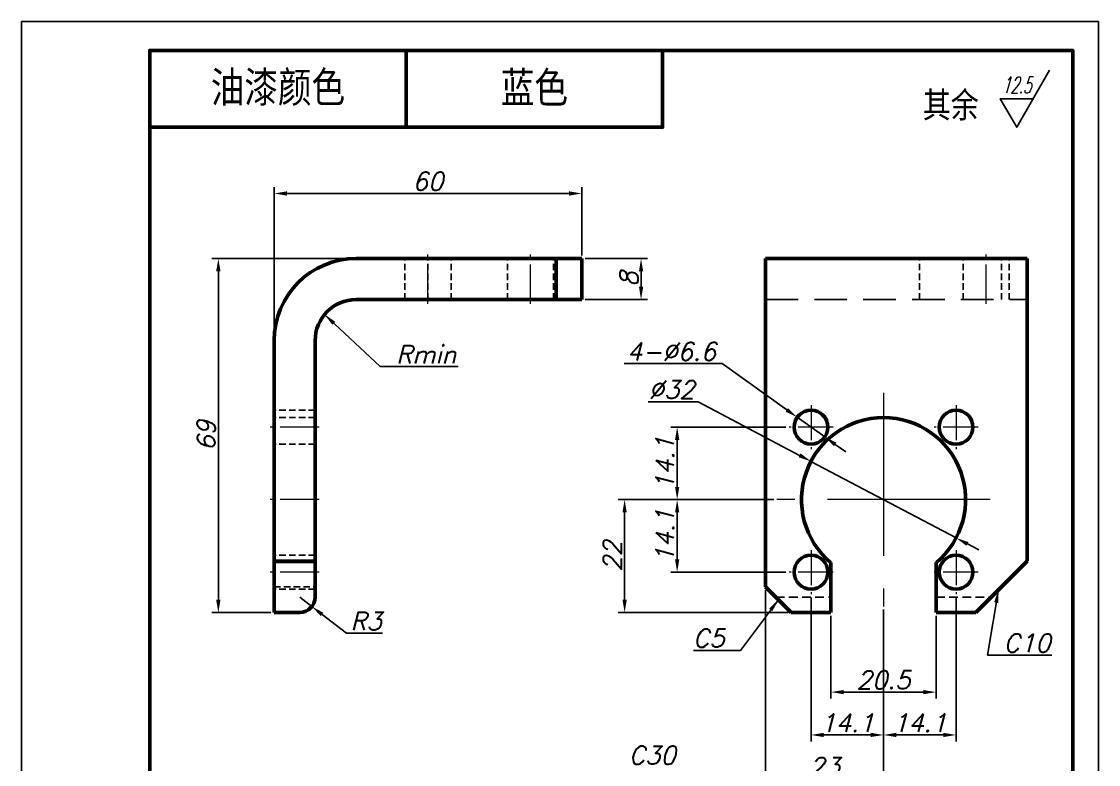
# Model space of a CAD drawing. Header units: inches. Extents: x 17901 to 26602, y 9673 to 14036.
# Drawn here: x 20985.2 to 21195.2, y 13313.8 to 13458.6 of the extents above; entities that cross this region are included whole.
import ezdxf
from ezdxf.enums import TextEntityAlignment as Align

# ---------------------------------------------------------------- set-up
doc = ezdxf.new("R2010")
doc.units = ezdxf.units.IN
doc.header["$MEASUREMENT"] = 0
doc.linetypes.add('CENTER', pattern=[50.8, 31.75, -6.35, 6.35, -6.35])
doc.linetypes.add('DASHED2', pattern=[9.525, 6.35, -3.175])
doc.layers.add('Dim', color=3, linetype='Continuous')
for name, color, linetype, lineweight in [('中心线', 1, 'CENTER', 15), ('图框_内框线', 5, 'Continuous', 50), ('标注线', 3, 'Continuous', 25), ('粗实线', 7, 'Continuous', 50), ('虚线', 2, 'DASHED2', 25)]:
    doc.layers.add(name, color=color, linetype=linetype, lineweight=lineweight)
doc.styles.add('DIM_FONT', font='romans.shx', dxfattribs={"oblique": 15})
doc.styles.add('仿宋体', font='FSGB2312.ttf', dxfattribs={"width": 0.8, "height": 3.5})
doc.dimstyles.new('幅面 1：1$0', dxfattribs={"dimtxt": 3.5, "dimasz": 2.5, "dimexe": 1.25, "dimexo": 0.625, "dimtad": 1, "dimdsep": 46, "dimtxsty": 'DIM_FONT', "dimcen": 2.5, "dimclrd": 256, "dimclre": 256, "dimclrt": 256, "dimadec": 0, "dimazin": 0, "dimtm": 1e-09, "dimtfac": 0.5, "dimtmove": 0, "dimatfit": 3, "dimfxl": 1, "dimlwd": -1, "dimarcsym": 0})
doc.dimstyles.new('幅面 1：1$3', dxfattribs={"dimtxt": 3.5, "dimasz": 2.5, "dimexe": 1.25, "dimexo": 0.625, "dimtad": 1, "dimtih": 1, "dimtoh": 1, "dimdsep": 46, "dimtxsty": 'DIM_FONT', "dimcen": 2.5, "dimclrd": 256, "dimclre": 256, "dimclrt": 256, "dimazin": 2, "dimtfac": 0.5, "dimtmove": 0, "dimatfit": 3, "dimfxl": 1, "dimlwd": -1, "dimlwe": -1, "dimarcsym": 0})
doc.dimstyles.new('幅面 1：1$4', dxfattribs={"dimtxt": 3.5, "dimasz": 2.5, "dimexe": 1.25, "dimexo": 0.625, "dimtad": 1, "dimtoh": 1, "dimdsep": 46, "dimtxsty": 'DIM_FONT', "dimcen": 2.5, "dimclrd": 256, "dimclre": 256, "dimclrt": 256, "dimazin": 2, "dimtfac": 0.5, "dimtmove": 0, "dimatfit": 3, "dimfxl": 1, "dimlwd": -1, "dimlwe": -1, "dimarcsym": 0})
doc.dimstyles.new('幅面 1：1$7', dxfattribs={"dimtxt": 3.5, "dimasz": 2.5, "dimexe": 1.25, "dimexo": 0.625, "dimtad": 1, "dimdsep": 46, "dimtxsty": 'DIM_FONT', "dimcen": 2.5, "dimclrd": 256, "dimclrt": 256, "dimadec": 0, "dimazin": 0, "dimtfac": 1, "dimtmove": 0, "dimatfit": 3, "dimfxl": 1, "dimlwd": -1, "dimarcsym": 0})

# ---------------------------------------------------------------- blocks, each defined once
blk = doc.blocks.new('*D78')
at = {"layer": 'Defpoints', "color": 0, "transparency": 16777216}
for p in [(21130.25, 13348.44), (21153.25, 13344.64), (21130.25, 13311.06)]:
    blk.add_point(p, dxfattribs=at)
at = {"layer": '标注线', "lineweight": -2, "transparency": 16777216}
for p, q in [((21130.25, 13347.82), (21130.25, 13309.81)), ((21153.25, 13344.02), (21153.25, 13309.81))]:
    blk.add_line(p, q, dxfattribs=at)
at = {"layer": '标注线', "transparency": 16777216}
blk.add_line((21150.75, 13311.06), (21132.75, 13311.06), dxfattribs=at)
for points in [[(21132.75, 13311.48), (21132.75, 13310.65), (21130.25, 13311.06)], [(21150.75, 13311.48), (21150.75, 13310.65), (21153.25, 13311.06)]]:
    blk.add_solid(points, dxfattribs=at)
at = {"layer": '标注线', "transparency": 16777216, "insert": (21141.75, 13313.44), "char_height": 3.5, "attachment_point": 5, "style": 'DIM_FONT'}
blk.add_mtext('23', dxfattribs=at)
blk = doc.blocks.new('*D79')
at = {"layer": 'Defpoints', "color": 0, "transparency": 16777216}
for p in [(21143, 13343.44), (21163.5, 13343.44), (21163.5, 13327.92)]:
    blk.add_point(p, dxfattribs=at)
at = {"layer": '标注线', "lineweight": -2, "transparency": 16777216}
for p, q in [((21143, 13342.82), (21143, 13326.67)), ((21163.5, 13342.82), (21163.5, 13326.67))]:
    blk.add_line(p, q, dxfattribs=at)
at = {"layer": '标注线', "transparency": 16777216}
blk.add_line((21145.5, 13327.92), (21161, 13327.92), dxfattribs=at)
for points in [[(21145.5, 13328.34), (21145.5, 13327.51), (21143, 13327.92)], [(21161, 13328.34), (21161, 13327.51), (21163.5, 13327.92)]]:
    blk.add_solid(points, dxfattribs=at)
at = {"layer": '标注线', "transparency": 16777216, "insert": (21153.25, 13330.3), "char_height": 3.5, "attachment_point": 5, "style": 'DIM_FONT'}
blk.add_mtext('20.5', dxfattribs=at)
blk = doc.blocks.new('*D80')
at = {"layer": 'Defpoints', "color": 0, "transparency": 16777216}
for p in [(21132.45, 13365.44), (21102.77, 13343.44), (21135.25, 13343.44)]:
    blk.add_point(p, dxfattribs=at)
at = {"layer": '标注线', "lineweight": -2, "transparency": 16777216}
for p, q in [((21131.83, 13365.44), (21101.52, 13365.44)), ((21134.63, 13343.44), (21101.52, 13343.44))]:
    blk.add_line(p, q, dxfattribs=at)
at = {"layer": '标注线', "transparency": 16777216}
blk.add_line((21102.77, 13362.94), (21102.77, 13345.94), dxfattribs=at)
for points in [[(21102.35, 13362.94), (21103.18, 13362.94), (21102.77, 13365.44)], [(21102.35, 13345.94), (21103.18, 13345.94), (21102.77, 13343.44)]]:
    blk.add_solid(points, dxfattribs=at)
at = {"layer": '标注线', "transparency": 16777216, "insert": (21100.39, 13354.44), "char_height": 3.5, "attachment_point": 5, "rotation": 90, "style": 'DIM_FONT'}
blk.add_mtext('22', dxfattribs=at)
blk = doc.blocks.new('*D81')
at = {"layer": 'Defpoints', "color": 0, "transparency": 16777216}
for p in [(21132.45, 13365.44), (21113.01, 13351.3), (21134.82, 13351.3)]:
    blk.add_point(p, dxfattribs=at)
at = {"layer": '标注线', "lineweight": -2, "transparency": 16777216}
for p, q in [((21131.83, 13365.44), (21111.76, 13365.44)), ((21134.2, 13351.3), (21111.76, 13351.3))]:
    blk.add_line(p, q, dxfattribs=at)
at = {"layer": '标注线', "transparency": 16777216}
blk.add_line((21113.01, 13362.94), (21113.01, 13353.8), dxfattribs=at)
for points in [[(21112.59, 13362.94), (21113.43, 13362.94), (21113.01, 13365.44)], [(21112.59, 13353.8), (21113.43, 13353.8), (21113.01, 13351.3)]]:
    blk.add_solid(points, dxfattribs=at)
at = {"layer": '标注线', "transparency": 16777216, "insert": (21110.63, 13358.37), "char_height": 3.5, "attachment_point": 5, "rotation": 90, "style": 'DIM_FONT'}
blk.add_mtext('14.1', dxfattribs=at)
blk = doc.blocks.new('*D82')
at = {"layer": 'Defpoints', "color": 0, "transparency": 16777216}
for p in [(21113.01, 13379.59), (21134.82, 13379.59), (21132.45, 13365.44)]:
    blk.add_point(p, dxfattribs=at)
at = {"layer": '标注线', "lineweight": -2, "transparency": 16777216}
for p, q in [((21134.2, 13379.59), (21111.76, 13379.59)), ((21131.83, 13365.44), (21111.76, 13365.44))]:
    blk.add_line(p, q, dxfattribs=at)
at = {"layer": '标注线', "transparency": 16777216}
blk.add_line((21113.01, 13367.94), (21113.01, 13377.09), dxfattribs=at)
for points in [[(21112.59, 13377.09), (21113.43, 13377.09), (21113.01, 13379.59)], [(21112.59, 13367.94), (21113.43, 13367.94), (21113.01, 13365.44)]]:
    blk.add_solid(points, dxfattribs=at)
at = {"layer": '标注线', "transparency": 16777216, "insert": (21110.63, 13372.51), "char_height": 3.5, "attachment_point": 5, "rotation": 90, "style": 'DIM_FONT'}
blk.add_mtext('14.1', dxfattribs=at)
blk = doc.blocks.new('*D83')
at = {"layer": 'Defpoints', "color": 0, "transparency": 16777216}
for p in [(21139.11, 13347.01), (21153.25, 13344.64), (21139.11, 13319.57)]:
    blk.add_point(p, dxfattribs=at)
at = {"layer": '标注线', "lineweight": -2, "transparency": 16777216}
for p, q in [((21139.11, 13346.39), (21139.11, 13318.32)), ((21153.25, 13344.02), (21153.25, 13318.32))]:
    blk.add_line(p, q, dxfattribs=at)
at = {"layer": '标注线', "transparency": 16777216}
blk.add_line((21150.75, 13319.57), (21141.61, 13319.57), dxfattribs=at)
for points in [[(21141.61, 13319.99), (21141.61, 13319.16), (21139.11, 13319.57)], [(21150.75, 13319.99), (21150.75, 13319.16), (21153.25, 13319.57)]]:
    blk.add_solid(points, dxfattribs=at)
at = {"layer": '标注线', "transparency": 16777216, "insert": (21146.18, 13321.95), "char_height": 3.5, "attachment_point": 5, "style": 'DIM_FONT'}
blk.add_mtext('14.1', dxfattribs=at)
blk = doc.blocks.new('*D84')
at = {"layer": 'Defpoints', "color": 0, "transparency": 16777216}
for p in [(21167.39, 13347.01), (21153.25, 13344.64), (21167.39, 13319.57)]:
    blk.add_point(p, dxfattribs=at)
at = {"layer": '标注线', "lineweight": -2, "transparency": 16777216}
for p, q in [((21167.39, 13346.39), (21167.39, 13318.32)), ((21153.25, 13344.02), (21153.25, 13318.32))]:
    blk.add_line(p, q, dxfattribs=at)
at = {"layer": '标注线', "transparency": 16777216}
blk.add_line((21155.75, 13319.57), (21164.89, 13319.57), dxfattribs=at)
for points in [[(21155.75, 13319.99), (21155.75, 13319.16), (21153.25, 13319.57)], [(21164.89, 13319.99), (21164.89, 13319.16), (21167.39, 13319.57)]]:
    blk.add_solid(points, dxfattribs=at)
at = {"layer": '标注线', "transparency": 16777216, "insert": (21160.32, 13321.95), "char_height": 3.5, "attachment_point": 5, "style": 'DIM_FONT'}
blk.add_mtext('14.1', dxfattribs=at)
blk = doc.blocks.new('*D85')
at = {"layer": 'Defpoints', "color": 0, "transparency": 16777216}
for p in [(21139.1, 13372.91), (21167.4, 13357.98)]:
    blk.add_point(p, dxfattribs=at)
at = {"layer": '标注线', "transparency": 16777216}
for p, q in [((21107.38, 13384.52), (21117.1, 13384.52)), ((21117.1, 13384.52), (21136.89, 13374.08)), ((21167.4, 13357.98), (21139.1, 13372.91)), ((21169.62, 13356.81), (21171.83, 13355.64))]:
    blk.add_line(p, q, dxfattribs=at)
for points in [[(21137.09, 13374.44), (21136.7, 13373.71), (21139.1, 13372.91)], [(21169.81, 13357.18), (21169.42, 13356.44), (21167.4, 13357.98)]]:
    blk.add_solid(points, dxfattribs=at)
at = {"layer": '标注线', "transparency": 16777216, "insert": (21111.93, 13386.89), "char_height": 3.5, "attachment_point": 5, "style": 'DIM_FONT'}
blk.add_mtext('∅32', dxfattribs=at)
blk = doc.blocks.new('*D86')
at = {"layer": 'Defpoints', "color": 0, "transparency": 16777216}
for p in [(21136.42, 13381.5), (21141.8, 13377.67)]:
    blk.add_point(p, dxfattribs=at)
at = {"layer": '标注线', "transparency": 16777216}
for p, q in [((21102.65, 13391.96), (21121.77, 13391.96)), ((21121.77, 13391.96), (21134.39, 13382.95)), ((21141.8, 13377.67), (21136.42, 13381.5)), ((21143.83, 13376.22), (21145.87, 13374.76))]:
    blk.add_line(p, q, dxfattribs=at)
for points in [[(21134.63, 13383.29), (21134.15, 13382.61), (21136.42, 13381.5)], [(21144.07, 13376.56), (21143.59, 13375.88), (21141.8, 13377.67)]]:
    blk.add_solid(points, dxfattribs=at)
at = {"layer": '标注线', "transparency": 16777216, "insert": (21111.9, 13394.33), "char_height": 3.5, "attachment_point": 5, "style": 'DIM_FONT'}
blk.add_mtext('4-%%c6.6', dxfattribs=at)
blk = doc.blocks.new('*D168')
at = {"layer": 'Defpoints', "color": 0, "transparency": 16777216}
for p in [(21094.42, 13425.13), (21094.42, 13412.44), (21034.42, 13396.44)]:
    blk.add_point(p, dxfattribs=at)
at = {"layer": '标注线', "lineweight": -2, "transparency": 16777216}
for p, q in [((21034.42, 13397.07), (21034.42, 13426.38)), ((21094.42, 13413.07), (21094.42, 13426.38))]:
    blk.add_line(p, q, dxfattribs=at)
at = {"layer": '标注线', "transparency": 16777216}
blk.add_line((21036.92, 13425.13), (21091.92, 13425.13), dxfattribs=at)
for points in [[(21036.92, 13425.55), (21036.92, 13424.71), (21034.42, 13425.13)], [(21091.92, 13425.55), (21091.92, 13424.71), (21094.42, 13425.13)]]:
    blk.add_solid(points, dxfattribs=at)
at = {"layer": '标注线', "transparency": 16777216, "insert": (21064.42, 13427.51), "char_height": 3.5, "attachment_point": 5, "style": 'DIM_FONT'}
blk.add_mtext('60', dxfattribs=at)
blk = doc.blocks.new('*D169')
at = {"layer": 'Defpoints', "color": 0, "transparency": 16777216}
for p in [(21050.42, 13412.44), (21023.54, 13343.44), (21034.42, 13343.44)]:
    blk.add_point(p, dxfattribs=at)
at = {"layer": '标注线', "lineweight": -2, "transparency": 16777216}
for p, q in [((21049.79, 13412.44), (21022.29, 13412.44)), ((21033.79, 13343.44), (21022.29, 13343.44))]:
    blk.add_line(p, q, dxfattribs=at)
at = {"layer": '标注线', "transparency": 16777216}
blk.add_line((21023.54, 13409.94), (21023.54, 13345.94), dxfattribs=at)
for points in [[(21023.12, 13409.94), (21023.96, 13409.94), (21023.54, 13412.44)], [(21023.12, 13345.94), (21023.96, 13345.94), (21023.54, 13343.44)]]:
    blk.add_solid(points, dxfattribs=at)
at = {"layer": '标注线', "transparency": 16777216, "insert": (21021.17, 13377.94), "char_height": 3.5, "attachment_point": 5, "rotation": 90, "style": 'DIM_FONT'}
blk.add_mtext('69', dxfattribs=at)
blk = doc.blocks.new('*D170')
at = {"layer": 'Defpoints', "color": 0, "transparency": 16777216}
for p in [(21094.42, 13412.44), (21105.97, 13412.44), (21094.42, 13404.44)]:
    blk.add_point(p, dxfattribs=at)
at = {"layer": '标注线', "lineweight": -2, "transparency": 16777216}
for p, q in [((21095.04, 13412.44), (21107.22, 13412.44)), ((21095.04, 13404.44), (21107.22, 13404.44))]:
    blk.add_line(p, q, dxfattribs=at)
at = {"layer": '标注线', "transparency": 16777216}
blk.add_line((21105.97, 13406.94), (21105.97, 13409.94), dxfattribs=at)
for points in [[(21105.56, 13409.94), (21106.39, 13409.94), (21105.97, 13412.44)], [(21105.56, 13406.94), (21106.39, 13406.94), (21105.97, 13404.44)]]:
    blk.add_solid(points, dxfattribs=at)
at = {"layer": '标注线', "transparency": 16777216, "insert": (21103.6, 13408.44), "char_height": 3.5, "attachment_point": 5, "rotation": 90, "style": 'DIM_FONT'}
blk.add_mtext('8', dxfattribs=at)
blk = doc.blocks.new('*D171')
at = {"layer": 'Defpoints', "color": 0, "transparency": 16777216}
for p in [(21039.42, 13346.44), (21041.79, 13344.6)]:
    blk.add_point(p, dxfattribs=at)
at = {"layer": '标注线', "transparency": 16777216}
for p, q in [((21039.42, 13346.44), (21041.79, 13344.6)), ((21048.5, 13339.39), (21043.76, 13343.07)), ((21055.56, 13339.39), (21048.5, 13339.39))]:
    blk.add_line(p, q, dxfattribs=at)
blk.add_solid([(21044.02, 13343.4), (21043.51, 13342.74), (21041.79, 13344.6)], dxfattribs=at)
at = {"layer": '标注线', "transparency": 16777216, "insert": (21052.34, 13341.76), "char_height": 3.5, "attachment_point": 5, "style": 'DIM_FONT'}
blk.add_mtext('R3', dxfattribs=at)

msp = doc.modelspace()

# ---------------------------------------------------------------- linework, layer by layer
at = {"layer": 'Defpoints'}
msp.add_lwpolyline([(20985.165, 13458.647), (21195.165, 13458.647), (21195.165, 13161.647), (20985.165, 13161.647)], close=True, dxfattribs=at)
at = {"layer": 'Dim', "ltscale": 2}
msp.add_lwpolyline([(21182.419, 13443.596), (21176.019, 13443.596), (21179.219, 13438.054), (21185.619, 13449.139)], dxfattribs=at)
at = {"layer": '中心线', "ltscale": 0.240001}
for p, q in [((21064.418, 13403.643), (21064.418, 13413.243)), ((21084.418, 13403.643), (21084.418, 13413.243)), ((21173.253, 13403.643), (21173.253, 13413.243))]:
    msp.add_line(p, q, dxfattribs=at)
at = {"layer": '中心线'}
for p, q in [((21153.253, 13386.243), (21153.253, 13344.643)), ((21174.053, 13365.443), (21132.453, 13365.443))]:
    msp.add_line(p, q, dxfattribs=at)
at = {"layer": '中心线', "ltscale": 0.2145}
for p, q in [((21139.111, 13383.875), (21139.111, 13375.295)), ((21143.401, 13379.585), (21134.821, 13379.585)), ((21171.685, 13379.585), (21163.105, 13379.585)), ((21139.111, 13355.591), (21139.111, 13347.011)), ((21143.401, 13351.301), (21134.821, 13351.301)), ((21171.685, 13351.301), (21163.105, 13351.301))]:
    msp.add_line(p, q, dxfattribs=at)
at = {"layer": '中心线', "ltscale": 0.214499}
for p, q in [((21167.395, 13383.875), (21167.395, 13375.295)), ((21167.395, 13355.591), (21167.395, 13347.011))]:
    msp.add_line(p, q, dxfattribs=at)
at = {"layer": '中心线', "ltscale": 0.240015}
for p, q in [((21043.218, 13379.585), (21033.618, 13379.585)), ((21043.218, 13365.443), (21033.618, 13365.443)), ((21043.218, 13351.301), (21033.618, 13351.301))]:
    msp.add_line(p, q, dxfattribs=at)
at = {"layer": '图框_内框线'}
msp.add_line((21060.165, 13453.027), (21060.165, 13438.027), dxfattribs=at)
for points in [[(21010.165, 13166.647), (21190.165, 13166.647), (21190.165, 13453.027), (21010.165, 13453.027)], [(21010.165, 13453.027), (21110.165, 13453.027), (21110.165, 13438.027), (21010.165, 13438.027)]]:
    msp.add_lwpolyline(points, close=True, dxfattribs=at)
at = {"layer": '粗实线'}
for p, q in [((21050.418, 13412.443), (21089.418, 13412.443)), ((21130.253, 13412.443), (21181.253, 13412.443)), ((21050.418, 13404.443), (21089.418, 13404.443)), ((21034.418, 13353.443), (21034.418, 13396.443)), ((21042.418, 13353.443), (21042.418, 13396.443)), ((21130.253, 13396.443), (21130.253, 13348.443)), ((21181.253, 13353.443), (21181.253, 13396.443))]:
    msp.add_line(p, q, dxfattribs=at)
at = {"layer": '粗实线', "ltscale": 0.2}
for p, q in [((21089.418, 13404.443), (21089.418, 13412.443)), ((21094.418, 13404.443), (21094.418, 13412.443)), ((21042.418, 13353.443), (21034.418, 13353.443))]:
    msp.add_line(p, q, dxfattribs=at)
at = {"layer": '粗实线', "ltscale": 0.125}
for p, q in [((21094.418, 13412.443), (21089.418, 13412.443)), ((21094.418, 13404.443), (21089.418, 13404.443)), ((21039.418, 13343.443), (21034.418, 13343.443))]:
    msp.add_line(p, q, dxfattribs=at)
at = {"layer": '粗实线', "ltscale": 0.4}
for p, q in [((21130.253, 13396.443), (21130.253, 13412.443)), ((21181.253, 13396.443), (21181.253, 13412.443))]:
    msp.add_line(p, q, dxfattribs=at)
at = {"layer": '粗实线', "ltscale": 0.25}
msp.add_line((21034.418, 13343.443), (21034.418, 13353.443), dxfattribs=at)
at = {"layer": '粗实线', "ltscale": 0.175}
msp.add_line((21042.418, 13346.443), (21042.418, 13353.443), dxfattribs=at)
at = {"layer": '粗实线', "ltscale": 0.24286}
msp.add_line((21143.003, 13343.443), (21143.003, 13353.158), dxfattribs=at)
at = {"layer": '粗实线', "ltscale": 0.242861}
msp.add_line((21163.503, 13343.443), (21163.503, 13353.158), dxfattribs=at)
at = {"layer": '粗实线', "ltscale": 0.353553}
msp.add_line((21171.253, 13343.443), (21181.253, 13353.443), dxfattribs=at)
at = {"layer": '粗实线', "ltscale": 0.176777}
msp.add_line((21135.253, 13343.443), (21130.253, 13348.443), dxfattribs=at)
at = {"layer": '粗实线', "ltscale": 0.19375}
for p, q in [((21135.253, 13343.443), (21143.003, 13343.443)), ((21163.503, 13343.443), (21171.253, 13343.443))]:
    msp.add_line(p, q, dxfattribs=at)
at = {"layer": '粗实线'}
for centre in [(21139.111, 13379.585), (21167.395, 13379.585), (21139.111, 13351.301), (21167.395, 13351.301)]:
    msp.add_circle(centre, 3.3, dxfattribs=at)
for centre, radius, start, end in [((21050.418, 13396.443), 16, 90, 180), ((21050.418, 13396.443), 8, 90, 180), ((21153.253, 13365.443), 16, 309.83853, 230.16165), ((21039.418, 13346.443), 3, 270.00002, 359.99967)]:
    msp.add_arc(centre, radius, start, end, dxfattribs=at)
at = {"layer": '虚线', "ltscale": 0.2}
for p, q in [((21059.918, 13404.443), (21059.918, 13412.443)), ((21064.418, 13404.443), (21064.418, 13412.443)), ((21068.918, 13404.443), (21068.918, 13412.443)), ((21079.918, 13404.443), (21079.918, 13412.443)), ((21088.918, 13404.443), (21088.918, 13412.443)), ((21160.253, 13404.443), (21160.253, 13412.443)), ((21168.753, 13404.443), (21168.753, 13412.443)), ((21168.753, 13404.443), (21168.753, 13412.443)), ((21176.253, 13404.443), (21176.253, 13412.443)), ((21177.753, 13404.443), (21177.753, 13412.443)), ((21177.753, 13404.443), (21177.753, 13412.443)), ((21042.418, 13382.885), (21034.418, 13382.885)), ((21042.418, 13382.885), (21034.418, 13382.885)), ((21042.418, 13381.443), (21034.418, 13381.443)), ((21042.418, 13376.285), (21034.418, 13376.285)), ((21042.418, 13376.285), (21034.418, 13376.285)), ((21042.418, 13354.601), (21034.418, 13354.601)), ((21042.418, 13354.601), (21034.418, 13354.601)), ((21042.418, 13353.158), (21034.418, 13353.158)), ((21034.418, 13353.158), (21042.418, 13353.158)), ((21034.418, 13348.443), (21042.418, 13348.443)), ((21042.418, 13348.001), (21034.418, 13348.001)), ((21042.418, 13348.001), (21034.418, 13348.001))]:
    msp.add_line(p, q, dxfattribs=at)
at = {"layer": '虚线'}
msp.add_line((21130.253, 13404.443), (21181.253, 13404.443), dxfattribs=at)
at = {"layer": '虚线', "ltscale": 0.26875}
for p, q in [((21132.253, 13346.443), (21143.003, 13346.443)), ((21163.503, 13346.443), (21174.253, 13346.443))]:
    msp.add_line(p, q, dxfattribs=at)

# ---------------------------------------------------------------- texts
at = {"layer": 'Dim', "ltscale": 2, "style": 'DIM_FONT', "oblique": 15, "width": 0.559478}
msp.add_text('12.5', height=3.2, dxfattribs=at).set_placement((21176.359, 13444.661), (21182.071, 13444.661), align=Align.FIT)
at = {"layer": 'Dim', "insert": (21160.9, 13444.896), "char_height": 5, "width": 61.23649, "attachment_point": 1, "style": '仿宋体'}
msp.add_mtext('其余', dxfattribs=at)
at = {"layer": '标注线', "char_height": 6, "width": 50, "attachment_point": 5, "style": '仿宋体'}
for s, insert in [('油漆颜色', (21035.165, 13445.527)), ('{\\fSimSun|b0|i0|c134|p2;蓝色}', (21085.165, 13445.527))]:
    msp.add_mtext(s, dxfattribs=dict(at, insert=insert))
at = {"layer": '标注线', "char_height": 3.5, "style": 'DIM_FONT'}
for s, insert, attachment_point in [('Rmin', (21058.2, 13392.014), 7), ('C5', (21122.254, 13336.69), 9), ('C10', (21176.674, 13335.733), 7), ('C30', (21103.584, 13313.862), 7)]:
    msp.add_mtext(s, dxfattribs=dict(at, insert=insert, attachment_point=attachment_point))

# ---------------------------------------------------------------- dimensions: what is measured, and where the dimension line sits
at = {"layer": '标注线'}
for base, p1, p2, picture, middle in [((21094.418, 13425.132), (21034.418, 13396.443), (21094.418, 13412.443), '*D168', (21064.418, 13427.507)), ((21130.253, 13311.063), (21153.253, 13344.643), (21130.253, 13348.443), '*D78', (21141.753, 13313.438)), ((21163.503, 13327.924), (21143.003, 13343.443), (21163.503, 13343.443), '*D79', (21153.253, 13330.299))]:
    dim = msp.add_linear_dim(base=base, p1=p1, p2=p2, dimstyle='幅面 1：1$0', dxfattribs=at)
    dim.commit()
    dim.dimension.update_dxf_attribs({"geometry": picture, "text_midpoint": middle})
for base, p1, p2, picture, middle in [((21023.54, 13343.443), (21050.418, 13412.443), (21034.418, 13343.443), '*D169', (21021.165, 13377.943)), ((21105.972, 13412.443), (21094.418, 13404.443), (21094.418, 13412.443), '*D170', (21103.597, 13408.443)), ((21102.766, 13343.443), (21132.453, 13365.443), (21135.253, 13343.443), '*D80', (21100.391, 13354.443))]:
    dim = msp.add_linear_dim(base=base, p1=p1, p2=p2, angle=90, dimstyle='幅面 1：1$0', dxfattribs=at)
    dim.commit()
    dim.dimension.update_dxf_attribs({"geometry": picture, "text_midpoint": middle})
dim = msp.add_diameter_dim_2p(p1=(21141.797, 13377.668), p2=(21136.425, 13381.502), dimstyle='幅面 1：1$3', override={"dimpost": '4-%%c<>'}, dxfattribs=at)
dim.commit()
dim.dimension.update_dxf_attribs({"geometry": '*D86', "text_midpoint": (21111.899, 13391.958), "dimtype": 163})
dim = msp.add_diameter_dim_2p(p1=(21167.404, 13357.977), p2=(21139.102, 13372.91), dimstyle='幅面 1：1$3', dxfattribs=at)
dim.commit()
dim.dimension.update_dxf_attribs({"geometry": '*D85', "text_midpoint": (21111.931, 13384.517), "dimtype": 163})
for base, p2, picture, middle in [((21113.01, 13379.585), (21134.821, 13379.585), '*D82', (21110.635, 13372.514)), ((21113.01, 13351.301), (21134.821, 13351.301), '*D81', (21110.635, 13358.372))]:
    dim = msp.add_linear_dim(base=base, p1=(21132.453, 13365.443), p2=p2, angle=90, dimstyle='幅面 1：1$0', override={"dimdec": 1}, dxfattribs=at)
    dim.commit()
    dim.dimension.update_dxf_attribs({"geometry": picture, "text_midpoint": middle})
dim = msp.add_radius_dim(center=(21039.418, 13346.443), mpoint=(21041.787, 13344.602), dimstyle='幅面 1：1$4', dxfattribs=at)
dim.commit()
dim.dimension.update_dxf_attribs({"geometry": '*D171', "text_midpoint": (21052.342, 13341.76)})
for base, p2, picture, middle in [((21139.111, 13319.573), (21139.111, 13347.011), '*D83', (21146.182, 13321.948)), ((21167.395, 13319.573), (21167.395, 13347.011), '*D84', (21160.324, 13321.948))]:
    dim = msp.add_linear_dim(base=base, p1=(21153.253, 13344.643), p2=p2, dimstyle='幅面 1：1$0', override={"dimdec": 1}, dxfattribs=at)
    dim.commit()
    dim.dimension.update_dxf_attribs({"geometry": picture, "text_midpoint": middle})

# ---------------------------------------------------------------- leaders
at = {"layer": '标注线', "annotation_type": 0, "has_hookline": 1}
for points, hookline_direction, text_width in [([(21044.249, 13401.536), (21055.075, 13391.389), (21057.575, 13391.389)], 0, 12.113), ([(21175.64, 13347.83), (21173.549, 13335.108), (21176.049, 13335.108)], 0, 9.402), ([(21132.753, 13345.943), (21125.379, 13336.065), (21122.879, 13336.065)], 1, 6.081)]:
    msp.add_leader(points, dimstyle='幅面 1：1$7', override={"dimgap": 0.625, "dimtad": 1}, dxfattribs=dict(at, hookline_direction=hookline_direction, text_width=text_width))

doc.saveas('drawing.dxf')
